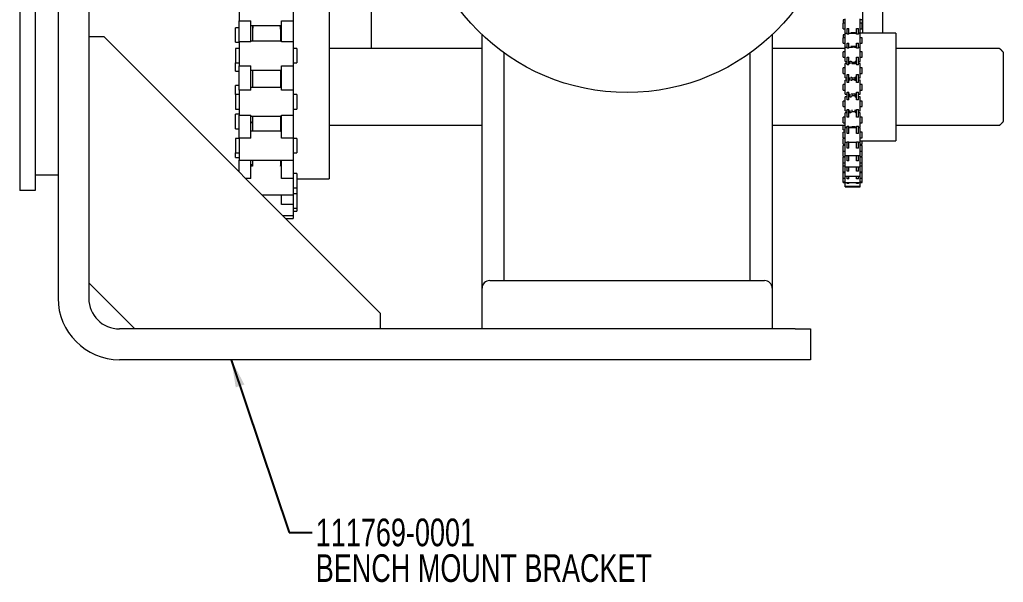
# Model space of a CAD drawing. Header units: inches. Extents: x 0.5 to 23.9, y 7.6 to 18.3.
# Drawn here: x 4.52 to 9.85, y 7.62 to 10.67 of the extents above; entities that cross this region are included whole.
import ezdxf

# ---------------------------------------------------------------- set-up
doc = ezdxf.new("R2010")
doc.units = ezdxf.units.IN
doc.header["$MEASUREMENT"] = 0
doc.layers.add('DIM', color=1, linetype='Continuous')
doc.styles.add('SLDTEXTSTYLE0', font='ARIAL.TTF', dxfattribs={"width": 0.7})
doc.styles.get("Standard").update_dxf_attribs({"font": 'ARIAL.TTF'})
doc.dimstyles.new('SLDDIMSTYLE2', dxfattribs={"dimtxt": 0.15, "dimasz": 0.15, "dimexe": 0, "dimexo": 0.0625, "dimgap": 0.0375, "dimtad": 0, "dimtih": 1, "dimtoh": 1, "dimdec": 0, "dimrnd": 1e-09, "dimzin": 0, "dimdsep": 46, "dimtxsty": 'Standard', "dimsah": 1, "dimcen": 0.09, "dimadec": 0, "dimazin": 0, "dimtfac": 1, "dimtdec": 0, "dimtofl": 0, "dimtmove": 0, "dimatfit": 3, "dimfxl": 0, "dimtolj": 1, "dimtzin": 0, "dimarcsym": 0})

# ---------------------------------------------------------------- blocks, each defined once
blk = doc.blocks.new('SW_NOTE_2')
at = {"layer": 'DIM', "color": 0, "char_height": 0.15, "attachment_point": 1, "style": 'SLDTEXTSTYLE0'}
for s, insert in [('111769-0001', (0.0197, 0.0751)), ('BENCH MOUNT BRACKET', (0.0197, -0.1183))]:
    blk.add_mtext(s, dxfattribs=dict(at, insert=insert))

msp = doc.modelspace()

# ---------------------------------------------------------------- linework, layer by layer
at = {"color": 7, "linetype": 'Continuous', "lineweight": 15}
for p, q in [((4.516569, 17.074033), (4.516569, 9.740699)), ((4.599902, 17.074033), (4.599902, 9.740699)), ((9.089736, 12.469577), (9.089736, 10.594699)), ((6.425852, 10.511366), (6.425852, 11.626866)), ((9.199186, 11.626866), (9.199186, 10.594699)), ((4.724902, 11.407366), (4.724902, 9.157366)), ((4.891569, 11.407366), (4.891569, 9.157366)), ((5.707937, 10.788368), (5.707937, 10.66081)), ((5.999937, 10.788368), (5.999937, 10.66081)), ((6.196903, 10.80145), (6.196903, 9.804615)), ((5.68727, 10.605593), (5.68727, 10.623166)), ((5.707937, 10.66081), (5.770604, 10.66081)), ((5.707937, 10.547276), (5.707937, 10.66081)), ((5.770604, 10.547276), (5.770604, 10.66081)), ((5.780236, 10.635399), (5.780236, 10.599518)), ((5.933236, 10.635399), (5.933236, 10.599518)), ((5.93727, 10.66081), (5.999937, 10.66081)), ((5.93727, 10.547276), (5.93727, 10.66081)), ((5.999937, 10.66081), (5.999937, 10.547276)), ((8.986158, 10.666995), (8.986158, 10.656631)), ((8.986158, 10.656631), (8.986158, 10.64871)), ((8.986158, 10.618544), (8.986158, 10.64871)), ((8.996991, 10.595294), (8.996991, 10.67196)), ((9.078658, 10.595294), (9.078658, 10.67196)), ((9.089492, 10.666995), (9.089492, 10.656631)), ((9.089492, 10.656631), (9.089492, 10.64871)), ((9.089492, 10.618544), (9.089492, 10.64871)), ((4.974902, 10.574033), (4.891569, 10.574033)), ((4.974902, 10.574033), (6.474902, 9.074033)), ((5.68727, 10.545166), (5.68727, 10.605593)), ((5.780236, 10.599518), (5.780236, 10.55064)), ((5.933236, 10.55064), (5.933236, 10.599518)), ((7.025736, 10.303033), (7.025736, 10.585876)), ((8.600402, 10.585876), (8.600402, 10.303033)), ((8.986158, 10.584947), (8.986158, 10.574583)), ((8.986158, 10.574583), (8.986158, 10.569528)), ((8.996991, 10.595294), (8.996991, 10.592778)), ((8.996991, 10.516982), (8.996991, 10.592778)), ((9.006992, 10.619876), (9.016991, 10.619876)), ((9.006992, 10.588799), (9.006992, 10.619876)), ((9.016991, 10.588799), (9.006992, 10.588799)), ((9.016991, 10.588799), (9.016991, 10.619876)), ((9.021908, 10.595294), (9.021908, 10.592778)), ((9.032241, 10.596109), (9.032241, 10.592778)), ((9.032241, 10.596109), (9.048325, 10.596109)), ((9.048325, 10.596109), (9.048325, 10.592778)), ((9.058658, 10.619876), (9.068658, 10.619876)), ((9.058658, 10.588799), (9.058658, 10.619876)), ((9.068658, 10.588799), (9.058658, 10.588799)), ((9.068658, 10.588799), (9.068658, 10.619876)), ((9.078658, 10.595294), (9.078658, 10.594699)), ((9.078658, 10.516982), (9.078658, 10.592778)), ((9.271909, 10.594699), (9.271909, 10.011366)), ((5.770604, 10.547276), (5.707937, 10.547276)), ((5.707937, 10.547276), (5.707937, 10.416856)), ((5.999937, 10.547276), (5.93727, 10.547276)), ((5.999937, 10.547276), (5.999937, 10.416856)), ((8.986158, 10.539361), (8.986158, 10.569528)), ((8.996991, 10.493917), (8.996991, 10.516982)), ((9.006992, 10.540693), (9.016991, 10.540693)), ((9.006992, 10.512958), (9.006992, 10.540693)), ((9.016991, 10.512958), (9.016991, 10.540693)), ((9.032241, 10.519855), (9.032241, 10.515598)), ((9.032241, 10.519855), (9.048325, 10.519855)), ((9.048325, 10.519855), (9.048325, 10.515598)), ((9.058658, 10.540693), (9.068658, 10.540693)), ((9.058658, 10.512958), (9.058658, 10.540693)), ((9.068658, 10.512958), (9.068658, 10.540693)), ((9.078658, 10.493917), (9.078658, 10.516982)), ((9.089492, 10.539361), (9.089492, 10.569528)), ((5.68727, 10.511474), (5.68727, 10.433474)), ((6.020604, 10.511474), (6.020604, 10.433474)), ((7.146402, 10.303033), (7.146402, 10.486438)), ((8.479736, 10.486438), (8.479736, 10.303033)), ((8.986158, 10.484656), (8.986158, 10.493732)), ((8.986158, 10.463565), (8.986158, 10.484656)), ((8.996991, 10.440315), (8.996991, 10.493917)), ((9.016991, 10.512958), (9.006992, 10.512958)), ((9.006992, 10.463422), (9.016991, 10.463422)), ((9.006992, 10.422303), (9.006992, 10.463422)), ((9.016991, 10.422303), (9.016991, 10.463422)), ((9.068658, 10.512958), (9.058658, 10.512958)), ((9.058658, 10.463422), (9.068658, 10.463422)), ((9.058658, 10.422303), (9.058658, 10.463422)), ((9.068658, 10.422303), (9.068658, 10.463422)), ((9.078658, 10.440315), (9.078658, 10.493917)), ((9.089492, 10.484656), (9.089492, 10.493732)), ((9.089492, 10.463565), (9.089492, 10.484656)), ((9.854735, 10.491366), (9.854735, 10.114699)), ((5.68727, 10.388898), (5.68727, 10.433474)), ((5.707937, 10.416856), (5.770604, 10.416856)), ((5.707937, 10.284985), (5.707937, 10.416856)), ((5.770604, 10.284985), (5.770604, 10.416856)), ((5.93727, 10.284985), (5.93727, 10.416856)), ((5.93727, 10.416856), (5.999937, 10.416856)), ((5.999937, 10.416856), (5.999937, 10.284985)), ((8.996991, 10.400078), (8.996991, 10.42967)), ((9.016991, 10.422303), (9.006992, 10.422303)), ((9.021908, 10.440315), (9.021908, 10.42967)), ((9.032241, 10.437686), (9.032241, 10.427522)), ((9.032241, 10.437686), (9.048325, 10.437686)), ((9.048325, 10.427522), (9.032241, 10.427522)), ((9.048325, 10.437686), (9.048325, 10.427522)), ((9.068658, 10.422303), (9.058658, 10.422303)), ((9.078658, 10.400078), (9.078658, 10.42967)), ((5.771402, 10.300351), (5.771402, 10.394307)), ((5.780236, 10.394307), (5.780236, 10.386888)), ((5.780236, 10.386888), (5.780236, 10.300351)), ((5.933236, 10.394307), (5.933236, 10.386888)), ((5.933236, 10.300351), (5.933236, 10.386888)), ((8.986158, 10.394777), (8.986158, 10.40642)), ((8.986158, 10.376254), (8.986158, 10.394777)), ((8.996991, 10.353004), (8.996991, 10.400078)), ((9.006992, 10.370071), (9.016991, 10.370071)), ((9.006992, 10.327612), (9.006992, 10.370071)), ((9.016991, 10.327612), (9.016991, 10.370071)), ((9.058658, 10.370071), (9.068658, 10.370071)), ((9.058658, 10.327612), (9.058658, 10.370071)), ((9.068658, 10.327612), (9.068658, 10.370071)), ((9.078658, 10.353004), (9.078658, 10.400078)), ((9.089492, 10.394777), (9.089492, 10.40642)), ((9.089492, 10.376254), (9.089492, 10.394777)), ((5.68727, 10.293057), (5.68727, 10.31063)), ((7.025736, 9.211366), (7.025736, 10.303033)), ((7.146402, 9.253033), (7.146402, 10.303033)), ((8.479736, 10.303033), (8.479736, 9.253033)), ((8.600402, 10.303033), (8.600402, 9.211366)), ((8.986158, 10.301942), (8.986158, 10.316264)), ((8.996991, 10.303114), (8.996991, 10.339514)), ((8.996991, 10.262848), (8.996991, 10.303114)), ((9.016991, 10.327612), (9.006992, 10.327612)), ((9.021908, 10.353004), (9.021908, 10.339514)), ((9.032241, 10.351844), (9.032241, 10.341395)), ((9.032241, 10.351844), (9.048325, 10.351844)), ((9.048325, 10.341395), (9.032241, 10.341395)), ((9.048325, 10.351844), (9.048325, 10.341395)), ((9.068658, 10.327612), (9.058658, 10.327612)), ((9.078658, 10.303114), (9.078658, 10.339514)), ((9.078658, 10.262848), (9.078658, 10.303114)), ((9.089492, 10.301942), (9.089492, 10.316264)), ((5.68727, 10.261184), (5.68727, 10.293057)), ((5.68727, 10.261184), (5.68727, 10.183184)), ((5.770604, 10.284985), (5.707937, 10.284985)), ((5.707937, 10.284985), (5.707937, 10.149739)), ((5.999937, 10.284985), (5.93727, 10.284985)), ((5.999937, 10.284985), (5.999937, 10.149739)), ((6.020604, 10.261184), (6.020604, 10.183184)), ((8.986158, 10.286097), (8.986158, 10.301942)), ((8.996991, 10.206143), (8.996991, 10.249414)), ((9.006992, 10.274559), (9.016991, 10.274559)), ((9.006992, 10.232127), (9.006992, 10.274559)), ((9.016991, 10.232127), (9.016991, 10.274559)), ((9.021908, 10.262848), (9.021908, 10.249414)), ((9.032241, 10.26467), (9.032241, 10.254221)), ((9.032241, 10.26467), (9.048325, 10.26467)), ((9.048325, 10.254221), (9.032241, 10.254221)), ((9.048325, 10.26467), (9.048325, 10.254221)), ((9.058658, 10.274559), (9.068658, 10.274559)), ((9.058658, 10.232127), (9.058658, 10.274559)), ((9.068658, 10.232127), (9.068658, 10.274559)), ((9.078658, 10.206143), (9.078658, 10.249414)), ((9.089492, 10.286097), (9.089492, 10.301942)), ((8.986158, 10.209138), (8.986158, 10.226164)), ((8.986158, 10.195997), (8.986158, 10.209138)), ((8.996991, 10.172747), (8.996991, 10.206143)), ((9.016991, 10.232127), (9.006992, 10.232127)), ((9.068658, 10.232127), (9.058658, 10.232127)), ((9.078658, 10.172747), (9.078658, 10.206143)), ((9.089492, 10.209138), (9.089492, 10.226164)), ((9.089492, 10.195997), (9.089492, 10.209138)), ((5.68727, 10.136789), (5.68727, 10.154362)), ((5.707937, 10.149739), (5.770604, 10.149739)), ((5.707937, 10.024394), (5.707937, 10.149739)), ((5.770604, 10.024394), (5.770604, 10.149739)), ((5.771402, 10.114699), (5.771402, 10.144018)), ((5.780236, 10.144018), (5.780236, 10.074009)), ((5.933236, 10.074009), (5.933236, 10.144018)), ((5.93727, 10.149739), (5.999937, 10.149739)), ((5.93727, 10.024394), (5.93727, 10.149739)), ((5.999937, 10.149739), (5.999937, 10.024394)), ((8.996991, 10.112286), (8.996991, 10.162268)), ((9.006992, 10.17996), (9.016991, 10.17996)), ((9.006992, 10.138919), (9.006992, 10.17996)), ((9.016991, 10.138919), (9.016991, 10.17996)), ((9.021908, 10.172747), (9.021908, 10.162268)), ((9.032241, 10.178544), (9.032241, 10.16838)), ((9.048325, 10.16838), (9.032241, 10.16838)), ((9.048325, 10.178544), (9.048325, 10.16838)), ((9.058658, 10.17996), (9.068658, 10.17996)), ((9.058658, 10.138919), (9.058658, 10.17996)), ((9.068658, 10.138919), (9.068658, 10.17996)), ((9.078658, 10.112286), (9.078658, 10.162268)), ((5.68727, 10.076362), (5.68727, 10.136789)), ((8.986158, 10.119351), (8.986158, 10.139019)), ((8.986158, 10.108852), (8.986158, 10.119351)), ((8.986158, 10.07115), (8.986158, 10.094699)), ((8.996991, 10.085602), (8.996991, 10.112286)), ((9.016991, 10.138919), (9.006992, 10.138919)), ((9.006992, 10.089316), (9.016991, 10.089316)), ((9.006992, 10.050988), (9.006992, 10.089316)), ((9.016991, 10.050988), (9.016991, 10.089316)), ((9.068658, 10.138919), (9.058658, 10.138919)), ((9.058658, 10.089316), (9.068658, 10.089316)), ((9.058658, 10.050988), (9.058658, 10.089316)), ((9.068658, 10.050988), (9.068658, 10.089316)), ((9.078658, 10.085602), (9.078658, 10.112286)), ((9.089492, 10.119351), (9.089492, 10.139019)), ((9.089492, 10.108852), (9.089492, 10.119351)), ((5.780236, 10.074009), (5.780236, 10.062449)), ((5.933236, 10.074009), (5.933236, 10.062449)), ((8.986158, 10.035471), (8.986158, 10.057632)), ((8.996991, 10.080882), (8.996991, 10.085602)), ((8.996991, 10.024562), (8.996991, 10.080882)), ((9.016991, 10.050988), (9.006992, 10.050988)), ((9.021908, 10.085602), (9.021908, 10.082563)), ((9.021908, 10.082563), (9.021908, 10.080882)), ((9.048325, 10.086211), (9.032241, 10.086211)), ((9.068658, 10.050988), (9.058658, 10.050988)), ((9.078658, 10.024562), (9.078658, 10.080882)), ((9.089492, 10.035471), (9.089492, 10.057632)), ((5.68727, 10.023283), (5.68727, 9.945282)), ((5.770604, 10.024394), (5.707937, 10.024394)), ((5.707937, 10.024394), (5.707937, 9.906119)), ((5.999937, 10.024394), (5.93727, 10.024394)), ((5.999937, 10.024394), (5.999937, 9.906119)), ((6.020604, 10.023283), (6.020604, 9.945282)), ((8.986158, 10.027465), (8.986158, 10.035471)), ((8.986158, 9.993244), (8.986158, 10.023411)), ((8.986158, 9.960196), (8.986158, 9.984622)), ((8.996991, 10.004215), (8.996991, 10.024562)), ((8.996991, 9.945794), (8.996991, 10.004215)), ((9.006992, 10.005546), (9.016991, 10.005546)), ((9.006992, 9.971162), (9.006992, 10.005546)), ((9.016991, 9.971162), (9.016991, 10.005546)), ((9.058658, 10.005546), (9.068658, 10.005546)), ((9.058658, 9.971162), (9.058658, 10.005546)), ((9.068658, 9.971162), (9.068658, 10.005546)), ((9.078658, 10.004215), (9.078658, 10.024562)), ((9.078658, 9.945794), (9.078658, 10.004215)), ((9.089492, 10.027465), (9.089492, 10.035471)), ((9.089492, 9.993244), (9.089492, 10.011366)), ((9.089492, 9.960196), (9.089492, 9.984622)), ((5.68727, 9.920094), (5.68727, 9.945282)), ((8.986158, 9.954456), (8.986158, 9.960196)), ((8.986158, 9.924816), (8.986158, 9.954456)), ((8.996991, 9.931206), (8.996991, 9.945794)), ((8.996991, 9.878517), (8.996991, 9.931206)), ((9.016991, 9.971162), (9.006992, 9.971162)), ((9.006992, 9.931343), (9.016991, 9.931343)), ((9.006992, 9.902011), (9.006992, 9.931343)), ((9.016991, 9.902011), (9.016991, 9.931343)), ((9.068658, 9.971162), (9.058658, 9.971162)), ((9.058658, 9.931343), (9.068658, 9.931343)), ((9.058658, 9.902011), (9.058658, 9.931343)), ((9.068658, 9.902011), (9.068658, 9.931343)), ((9.078658, 9.931206), (9.078658, 9.945794)), ((9.078658, 9.878517), (9.078658, 9.931206)), ((9.089492, 9.954456), (9.089492, 9.960196)), ((9.089492, 9.924816), (9.089492, 9.954456)), ((5.707937, 9.841826), (5.707937, 9.906119)), ((5.770604, 9.806524), (5.770604, 9.906119)), ((5.780236, 9.906116), (5.780236, 9.888182)), ((5.780236, 9.888182), (5.780236, 9.873419)), ((5.933236, 9.888182), (5.933236, 9.906116)), ((5.933236, 9.888182), (5.933236, 9.873419)), ((5.93727, 9.806524), (5.93727, 9.906119)), ((5.999937, 9.906119), (5.999937, 9.806524)), ((8.986158, 9.895948), (8.986158, 9.922339)), ((8.986158, 9.892173), (8.986158, 9.895948)), ((8.986158, 9.872786), (8.986158, 9.892173)), ((8.996991, 9.868922), (8.996991, 9.878517)), ((9.016991, 9.902011), (9.006992, 9.902011)), ((9.068658, 9.902011), (9.058658, 9.902011)), ((9.078658, 9.868922), (9.078658, 9.878517)), ((9.089492, 9.895948), (9.089492, 9.922339)), ((9.089492, 9.892173), (9.089492, 9.895948)), ((9.089492, 9.872786), (9.089492, 9.892173)), ((4.724902, 9.824033), (4.599902, 9.824033)), ((6.020604, 9.834252), (6.020604, 9.756252)), ((8.986158, 9.844793), (8.986158, 9.872786)), ((8.986158, 9.84262), (8.986158, 9.844793)), ((8.986158, 9.837558), (8.986158, 9.84262)), ((8.986158, 9.807391), (8.986158, 9.837558)), ((8.996991, 9.824894), (8.996991, 9.868922)), ((8.996991, 9.81937), (8.996991, 9.824894)), ((9.006992, 9.845759), (9.006992, 9.869095)), ((9.016991, 9.845759), (9.006992, 9.845759)), ((9.016991, 9.845759), (9.016991, 9.869095)), ((9.058658, 9.845759), (9.058658, 9.869095)), ((9.068658, 9.845759), (9.058658, 9.845759)), ((9.068658, 9.845759), (9.068658, 9.869095)), ((9.078658, 9.824894), (9.078658, 9.868922)), ((9.078658, 9.81937), (9.078658, 9.824894)), ((9.089492, 9.844793), (9.089492, 9.872786)), ((9.089492, 9.84262), (9.089492, 9.844793)), ((9.089492, 9.837558), (9.089492, 9.84262)), ((9.089492, 9.807391), (9.089492, 9.837558)), ((5.770604, 9.806524), (5.742411, 9.806524)), ((5.999937, 9.806524), (5.93727, 9.806524)), ((5.999937, 9.806524), (5.999937, 9.717085)), ((8.986158, 9.787621), (8.986158, 9.807391)), ((8.986158, 9.783945), (8.986158, 9.787621)), ((8.996991, 9.786652), (8.996991, 9.81937)), ((8.996991, 9.784141), (8.996991, 9.786652)), ((8.996991, 9.764371), (8.996991, 9.783944)), ((9.006992, 9.804215), (9.006992, 9.81937)), ((9.016991, 9.804215), (9.006992, 9.804215)), ((9.006992, 9.778717), (9.006992, 9.784141)), ((9.016991, 9.778717), (9.006992, 9.778717)), ((9.016991, 9.804215), (9.016991, 9.81937)), ((9.016991, 9.778717), (9.016991, 9.784141)), ((9.058658, 9.804215), (9.058658, 9.819693)), ((9.068658, 9.804215), (9.058658, 9.804215)), ((9.058658, 9.778717), (9.058658, 9.784141)), ((9.068658, 9.778717), (9.058658, 9.778717)), ((9.068658, 9.804215), (9.068658, 9.81937)), ((9.068658, 9.778717), (9.068658, 9.784141)), ((9.078658, 9.786652), (9.078658, 9.81937)), ((9.078658, 9.784141), (9.078658, 9.786652)), ((9.078658, 9.764371), (9.078658, 9.783944)), ((9.089492, 9.787621), (9.089492, 9.807391)), ((9.089492, 9.783945), (9.089492, 9.787621)), ((4.599902, 9.740699), (4.516569, 9.740699)), ((5.93727, 9.664785), (5.93727, 9.716439)), ((5.999937, 9.717085), (5.999937, 9.664785)), ((6.020604, 9.756252), (6.020604, 9.723082)), ((6.020604, 9.723082), (6.020604, 9.645082)), ((8.996991, 9.760695), (8.996991, 9.764371)), ((9.078658, 9.760695), (9.078658, 9.764371)), ((5.999937, 9.664785), (5.93727, 9.664785)), ((5.999937, 9.664785), (5.999937, 9.605915)), ((6.020604, 9.645082), (6.020604, 9.628821)), ((5.999937, 9.605915), (5.999937, 9.589654)), ((5.141569, 8.990699), (4.891569, 9.240699)), ((7.067402, 9.253033), (8.558736, 9.253033)), ((7.025736, 8.990699), (7.025736, 9.211366)), ((8.600402, 9.211366), (8.600402, 8.990699)), ((6.474902, 8.990699), (6.474902, 9.074033)), ((8.724902, 8.990699), (5.058236, 8.990699)), ((8.724902, 8.990699), (8.808236, 8.990699)), ((8.808236, 8.990699), (8.808236, 8.824033)), ((8.724902, 8.824033), (5.058236, 8.824033)), ((8.808236, 8.824033), (8.724902, 8.824033))]:
    msp.add_line(p, q, dxfattribs=at)
msp.add_circle((7.813069, 11.418366), 1.145833, dxfattribs=at)
for centre, radius, start, end in [((7.067402, 9.211366), 0.041667, 90, 180), ((8.558736, 9.211366), 0.041667, 0, 90), ((5.058236, 9.157366), 0.333333, 180, 270), ((5.058236, 9.157366), 0.166667, 180, 270)]:
    msp.add_arc(centre, radius, start, end, dxfattribs=at)
for points in [[(5.707937, 10.623166), (5.68727, 10.623166)], [(5.770604, 10.635399), (5.93727, 10.635399)], [(5.783246, 10.635399), (5.780721, 10.619877)], [(5.93275, 10.619877), (5.930225, 10.635399)], [(8.996991, 10.666995), (8.986158, 10.666995)], [(8.996991, 10.64871), (8.986158, 10.64871)], [(9.089492, 10.666995), (9.078658, 10.666995)], [(9.089492, 10.64871), (9.078658, 10.64871)], [(5.780721, 10.619877), (5.780236, 10.599518)], [(8.986158, 10.618544), (8.996991, 10.618544)], [(8.996991, 10.584947), (8.986158, 10.584947)], [(8.996991, 10.595294), (9.006992, 10.595294)], [(9.006992, 10.592778), (8.996991, 10.592778)], [(9.016991, 10.595294), (9.025667, 10.595294)], [(9.058658, 10.592778), (9.016991, 10.592778)], [(9.02422, 10.593398), (9.025803, 10.595286)], [(9.051118, 10.59696), (9.029455, 10.59696)], [(9.048325, 10.596109), (9.051118, 10.596464)], [(9.052742, 10.59667), (9.054763, 10.595286)], [(9.054763, 10.595286), (9.056346, 10.593398)], [(9.054899, 10.595294), (9.058658, 10.595294)], [(9.068658, 10.595294), (9.078658, 10.595294)], [(9.271909, 10.594699), (9.068658, 10.594699)], [(9.078658, 10.592778), (9.068658, 10.592778)], [(9.078658, 10.618544), (9.089492, 10.618544)], [(5.68727, 10.545166), (5.707937, 10.545166)], [(5.93727, 10.55064), (5.770604, 10.55064)], [(8.996991, 10.569528), (8.986158, 10.569528)], [(8.986158, 10.539361), (8.996991, 10.539361)], [(9.006992, 10.516982), (8.996991, 10.516982)], [(9.028203, 10.516982), (9.016991, 10.516982)], [(9.053143, 10.522427), (9.027513, 10.522427)], [(9.058658, 10.516982), (9.052363, 10.516982)], [(9.078658, 10.516982), (9.068658, 10.516982)], [(9.089492, 10.569528), (9.078658, 10.569528)], [(9.078658, 10.539361), (9.089492, 10.539361)], [(5.707937, 10.511474), (5.68727, 10.511474)], [(6.020604, 10.511474), (5.999937, 10.511474)], [(7.025736, 10.511366), (6.196903, 10.511366)], [(8.996991, 10.511366), (8.600402, 10.511366)], [(8.996991, 10.493732), (8.986158, 10.493732)], [(8.986158, 10.463565), (8.996991, 10.463565)], [(9.089492, 10.493732), (9.078658, 10.493732)], [(9.078658, 10.463565), (9.089492, 10.463565)], [(9.834735, 10.511366), (9.271909, 10.511366)], [(9.854735, 10.491366), (9.834735, 10.511366)], [(5.68727, 10.433474), (5.707937, 10.433474)], [(5.999937, 10.433474), (6.020604, 10.433474)], [(8.996991, 10.440315), (9.006992, 10.440315)], [(9.006992, 10.42967), (8.996991, 10.42967)], [(9.016991, 10.440315), (9.02213, 10.440315)], [(9.025919, 10.42967), (9.016991, 10.42967)], [(9.024292, 10.442966), (9.025803, 10.442853)], [(9.058658, 10.42967), (9.054648, 10.42967)], [(9.054763, 10.442853), (9.056346, 10.442972)], [(9.058436, 10.440315), (9.058658, 10.440315)], [(9.068658, 10.440315), (9.078658, 10.440315)], [(9.078658, 10.42967), (9.068658, 10.42967)], [(5.68727, 10.388898), (5.707937, 10.388898)], [(5.770604, 10.394307), (5.93727, 10.394307)], [(5.780455, 10.394307), (5.780236, 10.386888)], [(5.933236, 10.386888), (5.933123, 10.394307)], [(8.996991, 10.40642), (8.986158, 10.40642)], [(8.986158, 10.376254), (8.996991, 10.376254)], [(9.048325, 10.351844), (9.05259, 10.357895)], [(9.089492, 10.40642), (9.078658, 10.40642)], [(9.078658, 10.376254), (9.089492, 10.376254)], [(5.707937, 10.31063), (5.68727, 10.31063)], [(5.771402, 10.349797), (5.770604, 10.349797)], [(8.996991, 10.316264), (8.986158, 10.316264)], [(8.996991, 10.353004), (9.006992, 10.353004)], [(9.006992, 10.339514), (8.996991, 10.339514)], [(9.016991, 10.353004), (9.02287, 10.353004)], [(9.024106, 10.339514), (9.016991, 10.339514)], [(9.032241, 10.341395), (9.029339, 10.335904)], [(9.058658, 10.339514), (9.05646, 10.339514)], [(9.057697, 10.353004), (9.058658, 10.353004)], [(9.068658, 10.353004), (9.078658, 10.353004)], [(9.078658, 10.339514), (9.068658, 10.339514)], [(9.089492, 10.316264), (9.078658, 10.316264)], [(5.707937, 10.261184), (5.68727, 10.261184)], [(5.93727, 10.300351), (5.770604, 10.300351)], [(6.020604, 10.261184), (5.999937, 10.261184)], [(8.986158, 10.286097), (8.996991, 10.286097)], [(8.996991, 10.262848), (9.006992, 10.262848)], [(9.006992, 10.249414), (8.996991, 10.249414)], [(9.016991, 10.262848), (9.02417, 10.262848)], [(9.022835, 10.249414), (9.016991, 10.249414)], [(9.030639, 10.267772), (9.032241, 10.26467)], [(9.048325, 10.26467), (9.049902, 10.267488)], [(9.056396, 10.262848), (9.058658, 10.262848)], [(9.058658, 10.249414), (9.057731, 10.249414)], [(9.068658, 10.262848), (9.078658, 10.262848)], [(9.078658, 10.249414), (9.068658, 10.249414)], [(9.078658, 10.286097), (9.089492, 10.286097)], [(8.996991, 10.226164), (8.986158, 10.226164)], [(8.986158, 10.195997), (8.996991, 10.195997)], [(9.089492, 10.226164), (9.078658, 10.226164)], [(9.078658, 10.195997), (9.089492, 10.195997)], [(5.68727, 10.183184), (5.707937, 10.183184)], [(5.707937, 10.154362), (5.68727, 10.154362)], [(5.770604, 10.144018), (5.93727, 10.144018)], [(5.999937, 10.183184), (6.020604, 10.183184)], [(8.996991, 10.172747), (9.006992, 10.172747)], [(9.006992, 10.162268), (8.996991, 10.162268)], [(9.016991, 10.172747), (9.026017, 10.172747)], [(9.022117, 10.162268), (9.016991, 10.162268)], [(9.02422, 10.163094), (9.022874, 10.161422)], [(9.025803, 10.163213), (9.02422, 10.163094)], [(9.05455, 10.172747), (9.058658, 10.172747)], [(9.056346, 10.163094), (9.054763, 10.163213)], [(9.057692, 10.161422), (9.056346, 10.163094)], [(9.068658, 10.172747), (9.078658, 10.172747)], [(9.078658, 10.162268), (9.068658, 10.162268)], [(5.771402, 10.114699), (5.780236, 10.105866)], [(6.196903, 10.094699), (7.025736, 10.094699)], [(8.600402, 10.094699), (8.996991, 10.094699)], [(8.996991, 10.139019), (8.986158, 10.139019)], [(8.986158, 10.108852), (8.996991, 10.108852)], [(9.089492, 10.139019), (9.078658, 10.139019)], [(9.078658, 10.108852), (9.089492, 10.108852)], [(9.271909, 10.094699), (9.834735, 10.094699)], [(9.834735, 10.094699), (9.854735, 10.114699)], [(5.68727, 10.076362), (5.707937, 10.076362)], [(5.93727, 10.062449), (5.770604, 10.062449)], [(5.780236, 10.074009), (5.780387, 10.062449)], [(5.932946, 10.062449), (5.933236, 10.074009)], [(8.986158, 10.07115), (8.996991, 10.07115)], [(8.996991, 10.057632), (8.986158, 10.057632)], [(8.996991, 10.085602), (9.006992, 10.085602)], [(9.006992, 10.080882), (8.996991, 10.080882)], [(9.016991, 10.085602), (9.028337, 10.085602)], [(9.058658, 10.080882), (9.016991, 10.080882)], [(9.02422, 10.084906), (9.023134, 10.084921)], [(9.025803, 10.084009), (9.02422, 10.084906)], [(9.027423, 10.083638), (9.053054, 10.083638)], [(9.052229, 10.085602), (9.058658, 10.085602)], [(9.056346, 10.084906), (9.054763, 10.084009)], [(9.057433, 10.084921), (9.056346, 10.084906)], [(9.068658, 10.085602), (9.078658, 10.085602)], [(9.078658, 10.080882), (9.068658, 10.080882)], [(9.089492, 10.057632), (9.078658, 10.057632)], [(5.707937, 10.023283), (5.68727, 10.023283)], [(6.020604, 10.023283), (5.999937, 10.023283)], [(8.986158, 10.027465), (8.996991, 10.027465)], [(8.996991, 10.023411), (8.986158, 10.023411)], [(8.986158, 9.993244), (8.996991, 9.993244)], [(8.996991, 9.984622), (8.986158, 9.984622)], [(8.996991, 10.004215), (9.006992, 10.004215)], [(9.016991, 10.004215), (9.058658, 10.004215)], [(9.068658, 10.004215), (9.078658, 10.004215)], [(9.078658, 10.027465), (9.089492, 10.027465)], [(9.078658, 10.011366), (9.271909, 10.011366)], [(9.078658, 9.993244), (9.089492, 9.993244)], [(9.089492, 9.984622), (9.078658, 9.984622)], [(5.68727, 9.945282), (5.707937, 9.945282)], [(5.999937, 9.945282), (6.020604, 9.945282)], [(8.986158, 9.954456), (8.996991, 9.954456)], [(8.996991, 9.931206), (9.006992, 9.931206)], [(9.016991, 9.931206), (9.058658, 9.931206)], [(9.068658, 9.931206), (9.078658, 9.931206)], [(9.078658, 9.954456), (9.089492, 9.954456)], [(5.68727, 9.920094), (5.707937, 9.920094)], [(5.707937, 9.906116), (5.999937, 9.906116)], [(5.780236, 9.880992), (5.770604, 9.880992)], [(5.932878, 9.872482), (5.933236, 9.888182)], [(8.986158, 9.924816), (8.996991, 9.924816)], [(8.996991, 9.922339), (8.986158, 9.922339)], [(8.986158, 9.892173), (8.996991, 9.892173)], [(9.078658, 9.924816), (9.089492, 9.924816)], [(9.089492, 9.922339), (9.078658, 9.922339)], [(9.078658, 9.892173), (9.089492, 9.892173)], [(5.707937, 9.841826), (5.707109, 9.841826)], [(5.780247, 9.873419), (5.770604, 9.873419)], [(5.93727, 9.873419), (5.933224, 9.873419)], [(6.020604, 9.834252), (5.999937, 9.834252)], [(8.996991, 9.872786), (8.986158, 9.872786)], [(8.986158, 9.84262), (8.996991, 9.84262)], [(8.996991, 9.837558), (8.986158, 9.837558)], [(8.996991, 9.868922), (9.078658, 9.868922)], [(9.089492, 9.872786), (9.078658, 9.872786)], [(9.078658, 9.84262), (9.089492, 9.84262)], [(9.089492, 9.837558), (9.078658, 9.837558)], [(6.020604, 9.804615), (6.196903, 9.804615)], [(8.986158, 9.807391), (8.996991, 9.807391)], [(8.986158, 9.787621), (8.996991, 9.787621)], [(8.986158, 9.783944), (8.996991, 9.783944)], [(8.996991, 9.81937), (9.078658, 9.81937)], [(8.996991, 9.784141), (9.078658, 9.784141)], [(9.078658, 9.807391), (9.089492, 9.807391)], [(9.078658, 9.787621), (9.089492, 9.787621)], [(9.078658, 9.783944), (9.089492, 9.783944)], [(5.831849, 9.717085), (5.999937, 9.717085)], [(5.999937, 9.756252), (6.020604, 9.756252)], [(6.020604, 9.723082), (5.999937, 9.723082)], [(8.996991, 9.764371), (9.078658, 9.764371)], [(8.996991, 9.760695), (9.078658, 9.760695)], [(5.999937, 9.645082), (6.020604, 9.645082)], [(5.999937, 9.628821), (6.020604, 9.628821)], [(5.94302, 9.605915), (5.999937, 9.605915)], [(5.959281, 9.589654), (5.999937, 9.589654)]]:
    msp.add_open_spline(points, degree=1, dxfattribs=at)
for points, knots in [([(5.933236, 10.599518), (5.933217, 10.603692), (5.933185, 10.61069), (5.932875, 10.617236), (5.93275, 10.619877)], [0, 0, 0, 0, 0.59643903, 1, 1, 1, 1]), ([(9.025803, 10.595286), (9.027148, 10.59619), (9.029185, 10.597559), (9.031466, 10.596477), (9.032241, 10.596109)], [0, 0, 0, 0, 0.66028744, 1, 1, 1, 1]), ([(9.027513, 10.521902), (9.028306, 10.521994), (9.029795, 10.522167), (9.031463, 10.520591), (9.032241, 10.519855)], [0, 0, 0, 0, 0.53302699, 1, 1, 1, 1]), ([(9.048325, 10.519855), (9.049851, 10.52106), (9.052163, 10.522884), (9.054104, 10.522267), (9.054763, 10.522057)], [0, 0, 0, 0, 0.66034113, 1, 1, 1, 1]), ([(9.025803, 10.442853), (9.027148, 10.442391), (9.029185, 10.441692), (9.031466, 10.438702), (9.032241, 10.437686)], [0, 0, 0, 0, 0.66028688, 1, 1, 1, 1]), ([(9.048325, 10.437686), (9.049851, 10.439518), (9.052163, 10.442293), (9.054104, 10.442711), (9.054763, 10.442853)], [0, 0, 0, 0, 0.66034053, 1, 1, 1, 1]), ([(9.028071, 10.357466), (9.028684, 10.356912), (9.029994, 10.355728), (9.031461, 10.353193), (9.032241, 10.351844)], [0, 0, 0, 0, 0.46791277, 1, 1, 1, 1]), ([(9.051183, 10.336115), (9.050998, 10.336382), (9.050108, 10.337659), (9.049112, 10.339745), (9.048325, 10.341395)], [0, 0, 0, 0, 0.20859582, 1, 1, 1, 1]), ([(9.032241, 10.254221), (9.030715, 10.251812), (9.028403, 10.248162), (9.026463, 10.24672), (9.025803, 10.24623)], [0, 0, 0, 0, 0.660325645, 1, 1, 1, 1]), ([(9.054763, 10.24623), (9.053418, 10.247365), (9.051382, 10.249084), (9.0491, 10.252919), (9.048325, 10.254221)], [0, 0, 0, 0, 0.66030518, 1, 1, 1, 1]), ([(9.032241, 10.16838), (9.030715, 10.166547), (9.028403, 10.163772), (9.026463, 10.163354), (9.025803, 10.163213)], [0, 0, 0, 0, 0.66034053, 1, 1, 1, 1]), ([(9.054763, 10.163213), (9.053418, 10.163674), (9.051382, 10.164373), (9.0491, 10.167364), (9.048325, 10.16838)], [0, 0, 0, 0, 0.66028688, 1, 1, 1, 1]), ([(9.022074, 10.084936), (9.021994, 10.084372), (9.021912, 10.08379), (9.021908, 10.082599), (9.021908, 10.082563)], [0, 0, 0, 0, 0.9697426, 1, 1, 1, 1]), ([(9.032241, 10.086211), (9.030715, 10.085006), (9.028403, 10.083181), (9.026463, 10.083799), (9.025803, 10.084009)], [0, 0, 0, 0, 0.66034046, 1, 1, 1, 1]), ([(9.053054, 10.084164), (9.05226, 10.084072), (9.050771, 10.083899), (9.049103, 10.085475), (9.048325, 10.086211)], [0, 0, 0, 0, 0.53302699, 1, 1, 1, 1]), ([(5.780236, 9.888182), (5.780256, 9.883927), (5.780282, 9.878673), (5.78045, 9.87345), (5.780482, 9.872457)], [0, 0, 0, 0, 0.80993022, 1, 1, 1, 1])]:
    msp.add_open_spline(points, degree=3, knots=knots, dxfattribs=at)

# ---------------------------------------------------------------- block references
at = {"layer": 'DIM'}
msp.add_blockref('SW_NOTE_2', (6.103653, 7.887231), dxfattribs=at)

# ---------------------------------------------------------------- leaders
msp.add_leader([(5.664838, 8.824033), (5.978653, 7.887231), (6.103653, 7.887231)], dimstyle='SLDDIMSTYLE2', override={"dimscale": 1, "dimgap": 0.0375, "dimtad": 0, "dimclrd": 0}, dxfattribs=at)

doc.saveas('drawing.dxf')
